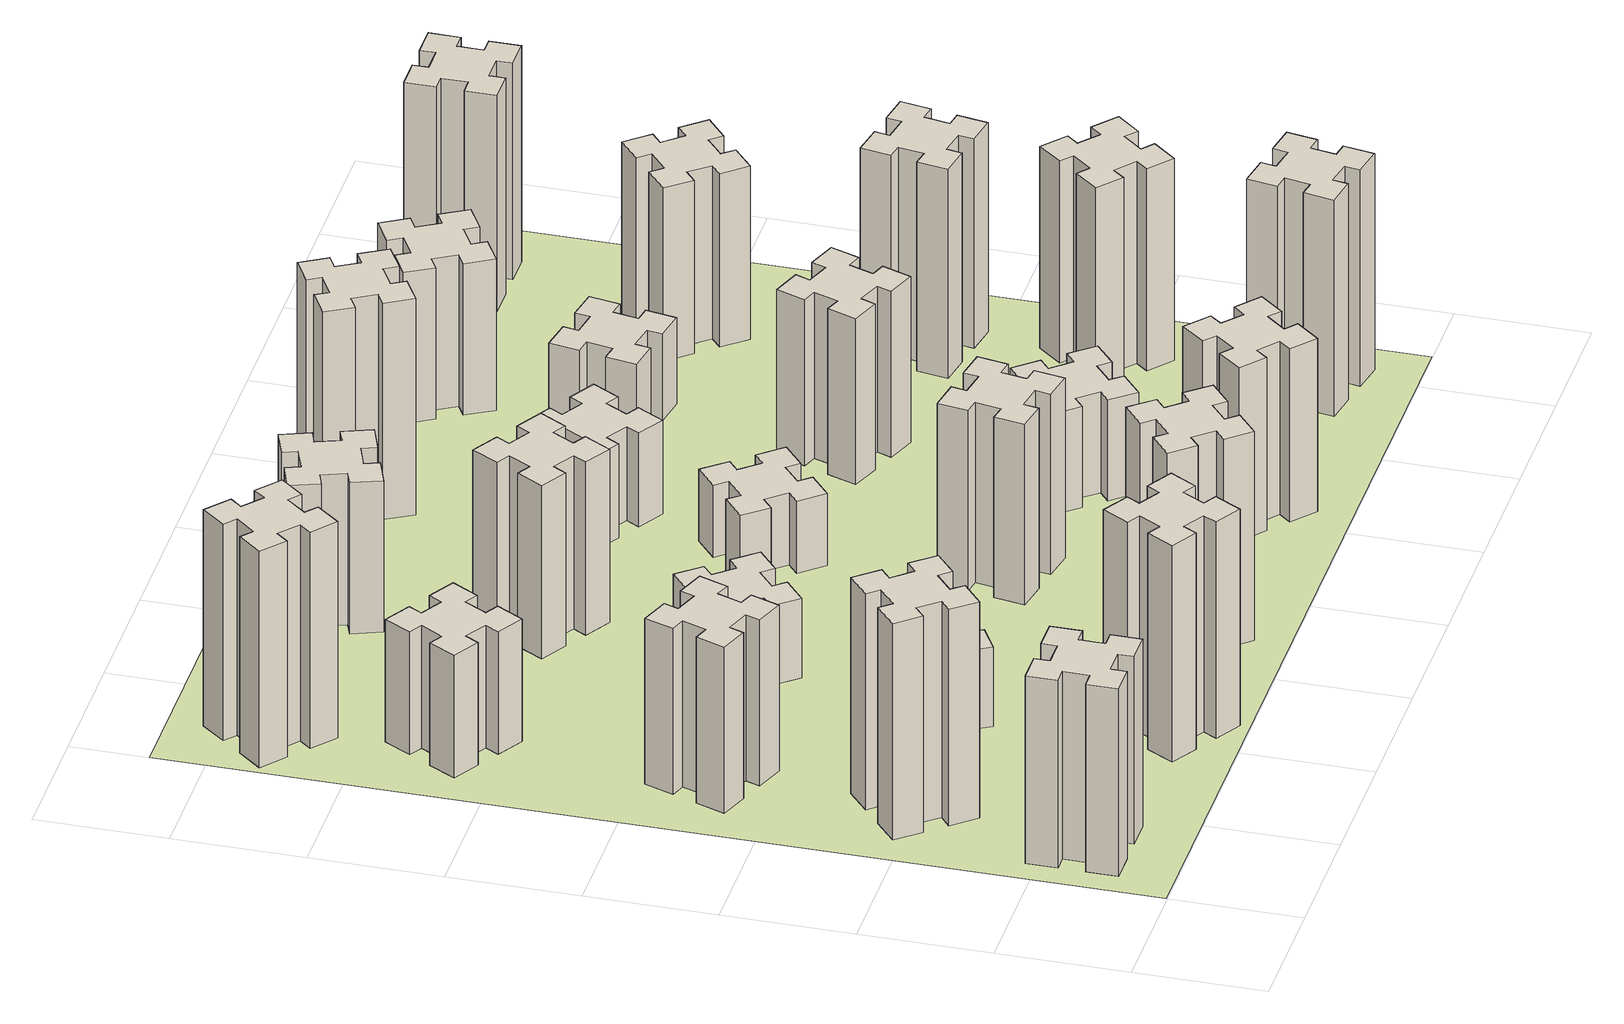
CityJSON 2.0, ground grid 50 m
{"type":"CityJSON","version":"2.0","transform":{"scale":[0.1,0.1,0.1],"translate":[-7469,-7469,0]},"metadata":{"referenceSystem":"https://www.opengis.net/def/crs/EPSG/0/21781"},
"CityObjects":{
"building1":{"type":"Building","attributes":{"class":"1000","function":"1000","usage":"1000","yearOfConstruction":2016,"roofType":"1000","measuredHeight":78,"storeysAboveGround":30,"storeysBelowGround":0},"geometry":[{"type":"Solid","lod":"1","boundaries":[[[[0,1,2,3,4,5,6,7,8,9,10,11,12,13,14,15,16,17,18,19]],[[17,16,20,21]],[[16,15,22,20]],[[15,14,23,22]],[[14,13,24,23]],[[13,12,25,24]],[[12,11,26,25]],[[11,10,27,26]],[[10,9,28,27]],[[9,8,29,28]],[[8,7,30,29]],[[7,6,31,30]],[[6,5,32,31]],[[5,4,33,32]],[[4,3,34,33]],[[3,2,35,34]],[[2,1,36,35]],[[1,0,37,36]],[[0,19,38,37]],[[19,18,39,38]],[[18,17,21,39]],[[24,25,26,27,28,29,30,31,32,33,34,35,36,37,38,39,21,20,22,23]]]]}]},
"building2":{"type":"Building","attributes":{"class":"1000","function":"1000","usage":"1000","yearOfConstruction":2016,"roofType":"1000","measuredHeight":90,"storeysAboveGround":30,"storeysBelowGround":0},"geometry":[{"type":"Solid","lod":"1","boundaries":[[[[40,41,42,43,44,45,46,47,48,49,50,51,52,53,54,55,56,57,58,59]],[[57,56,60,61]],[[56,55,62,60]],[[55,54,63,62]],[[54,53,64,63]],[[53,52,65,64]],[[52,51,66,65]],[[51,50,67,66]],[[50,49,68,67]],[[49,48,69,68]],[[48,47,70,69]],[[47,46,71,70]],[[46,45,72,71]],[[45,44,73,72]],[[44,43,74,73]],[[43,42,75,74]],[[42,41,76,75]],[[41,40,77,76]],[[40,59,78,77]],[[59,58,79,78]],[[58,57,61,79]],[[64,65,66,67,68,69,70,71,72,73,74,75,76,77,78,79,61,60,62,63]]]]}]},
"building3":{"type":"Building","attributes":{"class":"1000","function":"1000","usage":"1000","yearOfConstruction":2016,"roofType":"1000","measuredHeight":69,"storeysAboveGround":30,"storeysBelowGround":0},"geometry":[{"type":"Solid","lod":"1","boundaries":[[[[80,81,82,83,84,85,86,87,88,89,90,91,92,93,94,95,96,97,98,99]],[[97,96,100,101]],[[96,95,102,100]],[[95,94,103,102]],[[94,93,104,103]],[[93,92,105,104]],[[92,91,106,105]],[[91,90,107,106]],[[90,89,108,107]],[[89,88,109,108]],[[88,87,110,109]],[[87,86,111,110]],[[86,85,112,111]],[[85,84,113,112]],[[84,83,114,113]],[[83,82,115,114]],[[82,81,116,115]],[[81,80,117,116]],[[80,99,118,117]],[[99,98,119,118]],[[98,97,101,119]],[[104,105,106,107,108,109,110,111,112,113,114,115,116,117,118,119,101,100,102,103]]]]}]},
"building4":{"type":"Building","attributes":{"class":"1000","function":"1000","usage":"1000","yearOfConstruction":2016,"roofType":"1000","measuredHeight":51,"storeysAboveGround":30,"storeysBelowGround":0},"geometry":[{"type":"Solid","lod":"1","boundaries":[[[[120,121,122,123,124,125,126,127,128,129,130,131,132,133,134,135,136,137,138,139]],[[137,136,140,141]],[[136,135,142,140]],[[135,134,143,142]],[[134,133,144,143]],[[133,132,145,144]],[[132,131,146,145]],[[131,130,147,146]],[[130,129,148,147]],[[129,128,149,148]],[[128,127,150,149]],[[127,126,151,150]],[[126,125,152,151]],[[125,124,153,152]],[[124,123,154,153]],[[123,122,155,154]],[[122,121,156,155]],[[121,120,157,156]],[[120,139,158,157]],[[139,138,159,158]],[[138,137,141,159]],[[144,145,146,147,148,149,150,151,152,153,154,155,156,157,158,159,141,140,142,143]]]]}]},
"building5":{"type":"Building","attributes":{"class":"1000","function":"1000","usage":"1000","yearOfConstruction":2016,"roofType":"1000","measuredHeight":90,"storeysAboveGround":30,"storeysBelowGround":0},"geometry":[{"type":"Solid","lod":"1","boundaries":[[[[160,161,162,163,164,165,166,167,168,169,170,171,172,173,174,175,176,177,178,179]],[[177,176,180,181]],[[176,175,182,180]],[[175,174,183,182]],[[174,173,184,183]],[[173,172,185,184]],[[172,171,186,185]],[[171,170,187,186]],[[170,169,188,187]],[[169,168,189,188]],[[168,167,190,189]],[[167,166,191,190]],[[166,165,192,191]],[[165,164,193,192]],[[164,163,194,193]],[[163,162,195,194]],[[162,161,196,195]],[[161,160,197,196]],[[160,179,198,197]],[[179,178,199,198]],[[178,177,181,199]],[[184,185,186,187,188,189,190,191,192,193,194,195,196,197,198,199,181,180,182,183]]]]}]},
"building6":{"type":"Building","attributes":{"class":"1000","function":"1000","usage":"1000","yearOfConstruction":2016,"roofType":"1000","measuredHeight":90,"storeysAboveGround":30,"storeysBelowGround":0},"geometry":[{"type":"Solid","lod":"1","boundaries":[[[[200,201,202,203,204,205,206,207,208,209,210,211,212,213,214,215,216,217,218,219]],[[217,216,220,221]],[[216,215,222,220]],[[215,214,223,222]],[[214,213,224,223]],[[213,212,225,224]],[[212,211,226,225]],[[211,210,227,226]],[[210,209,228,227]],[[209,208,229,228]],[[208,207,230,229]],[[207,206,231,230]],[[206,205,232,231]],[[205,204,233,232]],[[204,203,234,233]],[[203,202,235,234]],[[202,201,236,235]],[[201,200,237,236]],[[200,219,238,237]],[[219,218,239,238]],[[218,217,221,239]],[[224,225,226,227,228,229,230,231,232,233,234,235,236,237,238,239,221,220,222,223]]]]}]},
"building7":{"type":"Building","attributes":{"class":"1000","function":"1000","usage":"1000","yearOfConstruction":2016,"roofType":"1000","measuredHeight":33,"storeysAboveGround":30,"storeysBelowGround":0},"geometry":[{"type":"Solid","lod":"1","boundaries":[[[[240,241,242,243,244,245,246,247,248,249,250,251,252,253,254,255,256,257,258,259]],[[257,256,260,261]],[[256,255,262,260]],[[255,254,263,262]],[[254,253,264,263]],[[253,252,265,264]],[[252,251,266,265]],[[251,250,267,266]],[[250,249,268,267]],[[249,248,269,268]],[[248,247,270,269]],[[247,246,271,270]],[[246,245,272,271]],[[245,244,273,272]],[[244,243,274,273]],[[243,242,275,274]],[[242,241,276,275]],[[241,240,277,276]],[[240,259,278,277]],[[259,258,279,278]],[[258,257,261,279]],[[264,265,266,267,268,269,270,271,272,273,274,275,276,277,278,279,261,260,262,263]]]]}]},
"building8":{"type":"Building","attributes":{"class":"1000","function":"1000","usage":"1000","yearOfConstruction":2016,"roofType":"1000","measuredHeight":33,"storeysAboveGround":30,"storeysBelowGround":0},"geometry":[{"type":"Solid","lod":"1","boundaries":[[[[280,281,282,283,284,285,286,287,288,289,290,291,292,293,294,295,296,297,298,299]],[[297,296,300,301]],[[296,295,302,300]],[[295,294,303,302]],[[294,293,304,303]],[[293,292,305,304]],[[292,291,306,305]],[[291,290,307,306]],[[290,289,308,307]],[[289,288,309,308]],[[288,287,310,309]],[[287,286,311,310]],[[286,285,312,311]],[[285,284,313,312]],[[284,283,314,313]],[[283,282,315,314]],[[282,281,316,315]],[[281,280,317,316]],[[280,299,318,317]],[[299,298,319,318]],[[298,297,301,319]],[[304,305,306,307,308,309,310,311,312,313,314,315,316,317,318,319,301,300,302,303]]]]}]},
"building9":{"type":"Building","attributes":{"class":"1000","function":"1000","usage":"1000","yearOfConstruction":2016,"roofType":"1000","measuredHeight":87,"storeysAboveGround":30,"storeysBelowGround":0},"geometry":[{"type":"Solid","lod":"1","boundaries":[[[[320,321,322,323,324,325,326,327,328,329,330,331,332,333,334,335,336,337,338,339]],[[337,336,340,341]],[[336,335,342,340]],[[335,334,343,342]],[[334,333,344,343]],[[333,332,345,344]],[[332,331,346,345]],[[331,330,347,346]],[[330,329,348,347]],[[329,328,349,348]],[[328,327,350,349]],[[327,326,351,350]],[[326,325,352,351]],[[325,324,353,352]],[[324,323,354,353]],[[323,322,355,354]],[[322,321,356,355]],[[321,320,357,356]],[[320,339,358,357]],[[339,338,359,358]],[[338,337,341,359]],[[344,345,346,347,348,349,350,351,352,353,354,355,356,357,358,359,341,340,342,343]]]]}]},
"building10":{"type":"Building","attributes":{"class":"1000","function":"1000","usage":"1000","yearOfConstruction":2016,"roofType":"1000","measuredHeight":72,"storeysAboveGround":30,"storeysBelowGround":0},"geometry":[{"type":"Solid","lod":"1","boundaries":[[[[360,361,362,363,364,365,366,367,368,369,370,371,372,373,374,375,376,377,378,379]],[[377,376,380,381]],[[376,375,382,380]],[[375,374,383,382]],[[374,373,384,383]],[[373,372,385,384]],[[372,371,386,385]],[[371,370,387,386]],[[370,369,388,387]],[[369,368,389,388]],[[368,367,390,389]],[[367,366,391,390]],[[366,365,392,391]],[[365,364,393,392]],[[364,363,394,393]],[[363,362,395,394]],[[362,361,396,395]],[[361,360,397,396]],[[360,379,398,397]],[[379,378,399,398]],[[378,377,381,399]],[[384,385,386,387,388,389,390,391,392,393,394,395,396,397,398,399,381,380,382,383]]]]}]},
"building11":{"type":"Building","attributes":{"class":"1000","function":"1000","usage":"1000","yearOfConstruction":2016,"roofType":"1000","measuredHeight":63,"storeysAboveGround":30,"storeysBelowGround":0},"geometry":[{"type":"Solid","lod":"1","boundaries":[[[[400,401,402,403,404,405,406,407,408,409,410,411,412,413,414,415,416,417,418,419]],[[417,416,420,421]],[[416,415,422,420]],[[415,414,423,422]],[[414,413,424,423]],[[413,412,425,424]],[[412,411,426,425]],[[411,410,427,426]],[[410,409,428,427]],[[409,408,429,428]],[[408,407,430,429]],[[407,406,431,430]],[[406,405,432,431]],[[405,404,433,432]],[[404,403,434,433]],[[403,402,435,434]],[[402,401,436,435]],[[401,400,437,436]],[[400,419,438,437]],[[419,418,439,438]],[[418,417,421,439]],[[424,425,426,427,428,429,430,431,432,433,434,435,436,437,438,439,421,420,422,423]]]]}]},
"building12":{"type":"Building","attributes":{"class":"1000","function":"1000","usage":"1000","yearOfConstruction":2016,"roofType":"1000","measuredHeight":75,"storeysAboveGround":30,"storeysBelowGround":0},"geometry":[{"type":"Solid","lod":"1","boundaries":[[[[440,441,442,443,444,445,446,447,448,449,450,451,452,453,454,455,456,457,458,459]],[[457,456,460,461]],[[456,455,462,460]],[[455,454,463,462]],[[454,453,464,463]],[[453,452,465,464]],[[452,451,466,465]],[[451,450,467,466]],[[450,449,468,467]],[[449,448,469,468]],[[448,447,470,469]],[[447,446,471,470]],[[446,445,472,471]],[[445,444,473,472]],[[444,443,474,473]],[[443,442,475,474]],[[442,441,476,475]],[[441,440,477,476]],[[440,459,478,477]],[[459,458,479,478]],[[458,457,461,479]],[[464,465,466,467,468,469,470,471,472,473,474,475,476,477,478,479,461,460,462,463]]]]}]},
"building13":{"type":"Building","attributes":{"class":"1000","function":"1000","usage":"1000","yearOfConstruction":2016,"roofType":"1000","measuredHeight":30,"storeysAboveGround":30,"storeysBelowGround":0},"geometry":[{"type":"Solid","lod":"1","boundaries":[[[[480,481,482,483,484,485,486,487,488,489,490,491,492,493,494,495,496,497,498,499]],[[497,496,500,501]],[[496,495,502,500]],[[495,494,503,502]],[[494,493,504,503]],[[493,492,505,504]],[[492,491,506,505]],[[491,490,507,506]],[[490,489,508,507]],[[489,488,509,508]],[[488,487,510,509]],[[487,486,511,510]],[[486,485,512,511]],[[485,484,513,512]],[[484,483,514,513]],[[483,482,515,514]],[[482,481,516,515]],[[481,480,517,516]],[[480,499,518,517]],[[499,498,519,518]],[[498,497,501,519]],[[504,505,506,507,508,509,510,511,512,513,514,515,516,517,518,519,501,500,502,503]]]]}]},
"building14":{"type":"Building","attributes":{"class":"1000","function":"1000","usage":"1000","yearOfConstruction":2016,"roofType":"1000","measuredHeight":72,"storeysAboveGround":30,"storeysBelowGround":0},"geometry":[{"type":"Solid","lod":"1","boundaries":[[[[520,521,522,523,524,525,526,527,528,529,530,531,532,533,534,535,536,537,538,539]],[[537,536,540,541]],[[536,535,542,540]],[[535,534,543,542]],[[534,533,544,543]],[[533,532,545,544]],[[532,531,546,545]],[[531,530,547,546]],[[530,529,548,547]],[[529,528,549,548]],[[528,527,550,549]],[[527,526,551,550]],[[526,525,552,551]],[[525,524,553,552]],[[524,523,554,553]],[[523,522,555,554]],[[522,521,556,555]],[[521,520,557,556]],[[520,539,558,557]],[[539,538,559,558]],[[538,537,541,559]],[[544,545,546,547,548,549,550,551,552,553,554,555,556,557,558,559,541,540,542,543]]]]}]},
"building15":{"type":"Building","attributes":{"class":"1000","function":"1000","usage":"1000","yearOfConstruction":2016,"roofType":"1000","measuredHeight":39,"storeysAboveGround":30,"storeysBelowGround":0},"geometry":[{"type":"Solid","lod":"1","boundaries":[[[[560,561,562,563,564,565,566,567,568,569,570,571,572,573,574,575,576,577,578,579]],[[577,576,580,581]],[[576,575,582,580]],[[575,574,583,582]],[[574,573,584,583]],[[573,572,585,584]],[[572,571,586,585]],[[571,570,587,586]],[[570,569,588,587]],[[569,568,589,588]],[[568,567,590,589]],[[567,566,591,590]],[[566,565,592,591]],[[565,564,593,592]],[[564,563,594,593]],[[563,562,595,594]],[[562,561,596,595]],[[561,560,597,596]],[[560,579,598,597]],[[579,578,599,598]],[[578,577,581,599]],[[584,585,586,587,588,589,590,591,592,593,594,595,596,597,598,599,581,580,582,583]]]]}]},
"building16":{"type":"Building","attributes":{"class":"1000","function":"1000","usage":"1000","yearOfConstruction":2016,"roofType":"1000","measuredHeight":90,"storeysAboveGround":30,"storeysBelowGround":0},"geometry":[{"type":"Solid","lod":"1","boundaries":[[[[600,601,602,603,604,605,606,607,608,609,610,611,612,613,614,615,616,617,618,619]],[[617,616,620,621]],[[616,615,622,620]],[[615,614,623,622]],[[614,613,624,623]],[[613,612,625,624]],[[612,611,626,625]],[[611,610,627,626]],[[610,609,628,627]],[[609,608,629,628]],[[608,607,630,629]],[[607,606,631,630]],[[606,605,632,631]],[[605,604,633,632]],[[604,603,634,633]],[[603,602,635,634]],[[602,601,636,635]],[[601,600,637,636]],[[600,619,638,637]],[[619,618,639,638]],[[618,617,621,639]],[[624,625,626,627,628,629,630,631,632,633,634,635,636,637,638,639,621,620,622,623]]]]}]},
"building17":{"type":"Building","attributes":{"class":"1000","function":"1000","usage":"1000","yearOfConstruction":2016,"roofType":"1000","measuredHeight":42,"storeysAboveGround":30,"storeysBelowGround":0},"geometry":[{"type":"Solid","lod":"1","boundaries":[[[[640,641,642,643,644,645,646,647,648,649,650,651,652,653,654,655,656,657,658,659]],[[657,656,660,661]],[[656,655,662,660]],[[655,654,663,662]],[[654,653,664,663]],[[653,652,665,664]],[[652,651,666,665]],[[651,650,667,666]],[[650,649,668,667]],[[649,648,669,668]],[[648,647,670,669]],[[647,646,671,670]],[[646,645,672,671]],[[645,644,673,672]],[[644,643,674,673]],[[643,642,675,674]],[[642,641,676,675]],[[641,640,677,676]],[[640,659,678,677]],[[659,658,679,678]],[[658,657,661,679]],[[664,665,666,667,668,669,670,671,672,673,674,675,676,677,678,679,661,660,662,663]]]]}]},
"building18":{"type":"Building","attributes":{"class":"1000","function":"1000","usage":"1000","yearOfConstruction":2016,"roofType":"1000","measuredHeight":69,"storeysAboveGround":30,"storeysBelowGround":0},"geometry":[{"type":"Solid","lod":"1","boundaries":[[[[680,681,682,683,684,685,686,687,688,689,690,691,692,693,694,695,696,697,698,699]],[[697,696,700,701]],[[696,695,702,700]],[[695,694,703,702]],[[694,693,704,703]],[[693,692,705,704]],[[692,691,706,705]],[[691,690,707,706]],[[690,689,708,707]],[[689,688,709,708]],[[688,687,710,709]],[[687,686,711,710]],[[686,685,712,711]],[[685,684,713,712]],[[684,683,714,713]],[[683,682,715,714]],[[682,681,716,715]],[[681,680,717,716]],[[680,699,718,717]],[[699,698,719,718]],[[698,697,701,719]],[[704,705,706,707,708,709,710,711,712,713,714,715,716,717,718,719,701,700,702,703]]]]}]},
"building19":{"type":"Building","attributes":{"class":"1000","function":"1000","usage":"1000","yearOfConstruction":2016,"roofType":"1000","measuredHeight":36,"storeysAboveGround":30,"storeysBelowGround":0},"geometry":[{"type":"Solid","lod":"1","boundaries":[[[[720,721,722,723,724,725,726,727,728,729,730,731,732,733,734,735,736,737,738,739]],[[737,736,740,741]],[[736,735,742,740]],[[735,734,743,742]],[[734,733,744,743]],[[733,732,745,744]],[[732,731,746,745]],[[731,730,747,746]],[[730,729,748,747]],[[729,728,749,748]],[[728,727,750,749]],[[727,726,751,750]],[[726,725,752,751]],[[725,724,753,752]],[[724,723,754,753]],[[723,722,755,754]],[[722,721,756,755]],[[721,720,757,756]],[[720,739,758,757]],[[739,738,759,758]],[[738,737,741,759]],[[744,745,746,747,748,749,750,751,752,753,754,755,756,757,758,759,741,740,742,743]]]]}]},
"building20":{"type":"Building","attributes":{"class":"1000","function":"1000","usage":"1000","yearOfConstruction":2016,"roofType":"1000","measuredHeight":90,"storeysAboveGround":30,"storeysBelowGround":0},"geometry":[{"type":"Solid","lod":"1","boundaries":[[[[760,761,762,763,764,765,766,767,768,769,770,771,772,773,774,775,776,777,778,779]],[[777,776,780,781]],[[776,775,782,780]],[[775,774,783,782]],[[774,773,784,783]],[[773,772,785,784]],[[772,771,786,785]],[[771,770,787,786]],[[770,769,788,787]],[[769,768,789,788]],[[768,767,790,789]],[[767,766,791,790]],[[766,765,792,791]],[[765,764,793,792]],[[764,763,794,793]],[[763,762,795,794]],[[762,761,796,795]],[[761,760,797,796]],[[760,779,798,797]],[[779,778,799,798]],[[778,777,781,799]],[[784,785,786,787,788,789,790,791,792,793,794,795,796,797,798,799,781,780,782,783]]]]}]},
"building21":{"type":"Building","attributes":{"class":"1000","function":"1000","usage":"1000","yearOfConstruction":2016,"roofType":"1000","measuredHeight":63,"storeysAboveGround":30,"storeysBelowGround":0},"geometry":[{"type":"Solid","lod":"1","boundaries":[[[[800,801,802,803,804,805,806,807,808,809,810,811,812,813,814,815,816,817,818,819]],[[817,816,820,821]],[[816,815,822,820]],[[815,814,823,822]],[[814,813,824,823]],[[813,812,825,824]],[[812,811,826,825]],[[811,810,827,826]],[[810,809,828,827]],[[809,808,829,828]],[[808,807,830,829]],[[807,806,831,830]],[[806,805,832,831]],[[805,804,833,832]],[[804,803,834,833]],[[803,802,835,834]],[[802,801,836,835]],[[801,800,837,836]],[[800,819,838,837]],[[819,818,839,838]],[[818,817,821,839]],[[824,825,826,827,828,829,830,831,832,833,834,835,836,837,838,839,821,820,822,823]]]]}]},
"building22":{"type":"Building","attributes":{"class":"1000","function":"1000","usage":"1000","yearOfConstruction":2016,"roofType":"1000","measuredHeight":84,"storeysAboveGround":30,"storeysBelowGround":0},"geometry":[{"type":"Solid","lod":"1","boundaries":[[[[840,841,842,843,844,845,846,847,848,849,850,851,852,853,854,855,856,857,858,859]],[[857,856,860,861]],[[856,855,862,860]],[[855,854,863,862]],[[854,853,864,863]],[[853,852,865,864]],[[852,851,866,865]],[[851,850,867,866]],[[850,849,868,867]],[[849,848,869,868]],[[848,847,870,869]],[[847,846,871,870]],[[846,845,872,871]],[[845,844,873,872]],[[844,843,874,873]],[[843,842,875,874]],[[842,841,876,875]],[[841,840,877,876]],[[840,859,878,877]],[[859,858,879,878]],[[858,857,861,879]],[[864,865,866,867,868,869,870,871,872,873,874,875,876,877,878,879,861,860,862,863]]]]}]},
"building23":{"type":"Building","attributes":{"class":"1000","function":"1000","usage":"1000","yearOfConstruction":2016,"roofType":"1000","measuredHeight":87,"storeysAboveGround":30,"storeysBelowGround":0},"geometry":[{"type":"Solid","lod":"1","boundaries":[[[[880,881,882,883,884,885,886,887,888,889,890,891,892,893,894,895,896,897,898,899]],[[897,896,900,901]],[[896,895,902,900]],[[895,894,903,902]],[[894,893,904,903]],[[893,892,905,904]],[[892,891,906,905]],[[891,890,907,906]],[[890,889,908,907]],[[889,888,909,908]],[[888,887,910,909]],[[887,886,911,910]],[[886,885,912,911]],[[885,884,913,912]],[[884,883,914,913]],[[883,882,915,914]],[[882,881,916,915]],[[881,880,917,916]],[[880,899,918,917]],[[899,898,919,918]],[[898,897,901,919]],[[904,905,906,907,908,909,910,911,912,913,914,915,916,917,918,919,901,900,902,903]]]]}]},
"building24":{"type":"Building","attributes":{"class":"1000","function":"1000","usage":"1000","yearOfConstruction":2016,"roofType":"1000","measuredHeight":72,"storeysAboveGround":30,"storeysBelowGround":0},"geometry":[{"type":"Solid","lod":"1","boundaries":[[[[920,921,922,923,924,925,926,927,928,929,930,931,932,933,934,935,936,937,938,939]],[[937,936,940,941]],[[936,935,942,940]],[[935,934,943,942]],[[934,933,944,943]],[[933,932,945,944]],[[932,931,946,945]],[[931,930,947,946]],[[930,929,948,947]],[[929,928,949,948]],[[928,927,950,949]],[[927,926,951,950]],[[926,925,952,951]],[[925,924,953,952]],[[924,923,954,953]],[[923,922,955,954]],[[922,921,956,955]],[[921,920,957,956]],[[920,939,958,957]],[[939,938,959,958]],[[938,937,941,959]],[[944,945,946,947,948,949,950,951,952,953,954,955,956,957,958,959,941,940,942,943]]]]}]},
"building25":{"type":"Building","attributes":{"class":"1000","function":"1000","usage":"1000","yearOfConstruction":2016,"roofType":"1000","measuredHeight":90,"storeysAboveGround":30,"storeysBelowGround":0},"geometry":[{"type":"Solid","lod":"1","boundaries":[[[[960,961,962,963,964,965,966,967,968,969,970,971,972,973,974,975,976,977,978,979]],[[977,976,980,981]],[[976,975,982,980]],[[975,974,983,982]],[[974,973,984,983]],[[973,972,985,984]],[[972,971,986,985]],[[971,970,987,986]],[[970,969,988,987]],[[969,968,989,988]],[[968,967,990,989]],[[967,966,991,990]],[[966,965,992,991]],[[965,964,993,992]],[[964,963,994,993]],[[963,962,995,994]],[[962,961,996,995]],[[961,960,997,996]],[[960,979,998,997]],[[979,978,999,998]],[[978,977,981,999]],[[984,985,986,987,988,989,990,991,992,993,994,995,996,997,998,999,981,980,982,983]]]]}]},
"landuse1":{"type":"LandUse","attributes":{"name":"plot1","function":"1010"},"geometry":[{"type":"MultiSurface","lod":"1","boundaries":[[[1000,1001,1002,1003]]]}]}
},
"vertices":[
[165,425,0],[165,325,0],[105,325,0],[105,205,0],[225,205,0],[225,265,0],[325,265,0],[325,205,0],[445,205,0],[445,325,0],[385,325,0],[385,425,0],[445,425,0],[445,545,0],[325,545,0],[325,485,0],[225,485,0],[225,545,0],[105,545,0],[105,425,0],[225,485,780],[225,545,780],[325,485,780],[325,545,780],[445,545,780],[445,425,780],[385,425,780],[385,325,780],[445,325,780],[445,205,780],[325,205,780],[325,265,780],[225,265,780],[225,205,780],[105,205,780],[105,325,780],[165,325,780],[165,425,780],[105,425,780],[105,545,780],
[492,1048,0],[427,1124,0],[473,1163,0],[396,1255,0],[304,1178,0],[343,1132,0],[266,1067,0],[228,1113,0],[136,1036,0],[213,944,0],[259,983,0],[323,906,0],[277,868,0],[354,776,0],[446,853,0],[408,899,0],[484,963,0],[523,917,0],[615,994,0],[538,1086,0],[484,963,900],[523,917,900],[408,899,900],[446,853,900],[354,776,900],[277,868,900],[323,906,900],[259,983,900],[213,944,900],[136,1036,900],[228,1113,900],[266,1067,900],[343,1132,900],[304,1178,900],[396,1255,900],[473,1163,900],[427,1124,900],[492,1048,900],[538,1086,900],[615,994,900],
[291,1669,0],[385,1635,0],[364,1579,0],[477,1537,0],[518,1650,0],[462,1671,0],[496,1765,0],[552,1744,0],[593,1857,0],[480,1898,0],[460,1842,0],[366,1876,0],[387,1932,0],[274,1973,0],[233,1860,0],[289,1840,0],[255,1746,0],[199,1767,0],[157,1654,0],[270,1613,0],[255,1746,690],[199,1767,690],[289,1840,690],[233,1860,690],[274,1973,690],[387,1932,690],[366,1876,690],[460,1842,690],[480,1898,690],[593,1857,690],[552,1744,690],[496,1765,690],[462,1671,690],[518,1650,690],[477,1537,690],[364,1579,690],[385,1635,690],[291,1669,690],[270,1613,690],[157,1654,690],
[446,2597,0],[496,2684,0],[548,2654,0],[608,2758,0],[504,2818,0],[474,2766,0],[387,2816,0],[417,2868,0],[313,2928,0],[253,2824,0],[305,2794,0],[255,2707,0],[203,2737,0],[143,2633,0],[247,2573,0],[277,2625,0],[364,2575,0],[334,2523,0],[438,2463,0],[498,2567,0],[364,2575,510],[334,2523,510],[277,2625,510],[247,2573,510],[143,2633,510],[203,2737,510],[255,2707,510],[305,2794,510],[253,2824,510],[313,2928,510],[417,2868,510],[387,2816,510],[474,2766,510],[504,2818,510],[608,2758,510],[548,2654,510],[496,2684,510],[446,2597,510],[498,2567,510],[438,2463,510],
[1214,346,0],[1127,396,0],[1157,448,0],[1053,508,0],[993,404,0],[1045,374,0],[995,287,0],[943,317,0],[883,213,0],[987,153,0],[1017,205,0],[1104,155,0],[1074,103,0],[1178,43,0],[1238,147,0],[1186,177,0],[1236,264,0],[1288,234,0],[1348,338,0],[1244,398,0],[1236,264,900],[1288,234,900],[1186,177,900],[1238,147,900],[1178,43,900],[1074,103,900],[1104,155,900],[1017,205,900],[987,153,900],[883,213,900],[943,317,900],[995,287,900],[1045,374,900],[993,404,900],[1053,508,900],[1157,448,900],[1127,396,900],[1214,346,900],[1244,398,900],[1348,338,900],
[384,3387,0],[308,3452,0],[346,3498,0],[254,3575,0],[177,3483,0],[223,3444,0],[159,3368,0],[113,3406,0],[36,3314,0],[128,3237,0],[166,3283,0],[243,3219,0],[204,3173,0],[296,3096,0],[373,3188,0],[327,3226,0],[392,3303,0],[438,3264,0],[515,3356,0],[423,3433,0],[392,3303,900],[438,3264,900],[327,3226,900],[373,3188,900],[296,3096,900],[204,3173,900],[243,3219,900],[166,3283,900],[128,3237,900],[36,3314,900],[113,3406,900],[159,3368,900],[223,3444,900],[177,3483,900],[254,3575,900],[346,3498,900],[308,3452,900],[384,3387,900],[423,3433,900],[515,3356,900],
[895,1104,0],[945,1017,0],[893,987,0],[953,883,0],[1057,943,0],[1027,995,0],[1114,1045,0],[1144,993,0],[1248,1053,0],[1188,1157,0],[1136,1127,0],[1086,1214,0],[1138,1244,0],[1078,1348,0],[974,1288,0],[1004,1236,0],[917,1186,0],[887,1238,0],[783,1178,0],[843,1074,0],[917,1186,330],[887,1238,330],[1004,1236,330],[974,1288,330],[1078,1348,330],[1138,1244,330],[1086,1214,330],[1136,1127,330],[1188,1157,330],[1248,1053,330],[1144,993,330],[1114,1045,330],[1027,995,330],[1057,943,330],[953,883,330],[893,987,330],[945,1017,330],[895,1104,330],[843,1074,330],[783,1178,330],
[1083,1972,0],[1006,1907,0],[968,1953,0],[876,1876,0],[953,1784,0],[999,1823,0],[1063,1746,0],[1017,1708,0],[1094,1616,0],[1186,1693,0],[1148,1739,0],[1224,1803,0],[1263,1757,0],[1355,1834,0],[1278,1926,0],[1232,1888,0],[1167,1964,0],[1213,2003,0],[1136,2095,0],[1044,2018,0],[1167,1964,330],[1213,2003,330],[1232,1888,330],[1278,1926,330],[1355,1834,330],[1263,1757,330],[1224,1803,330],[1148,1739,330],[1186,1693,330],[1094,1616,330],[1017,1708,330],[1063,1746,330],[999,1823,330],[953,1784,330],[876,1876,330],[968,1953,330],[1006,1907,330],[1083,1972,330],[1044,2018,330],[1136,2095,330],
[1639,343,0],[1703,266,0],[1657,228,0],[1734,136,0],[1826,213,0],[1788,259,0],[1864,323,0],[1903,277,0],[1995,354,0],[1918,446,0],[1872,408,0],[1807,484,0],[1853,523,0],[1776,615,0],[1684,538,0],[1723,492,0],[1646,427,0],[1608,473,0],[1516,396,0],[1593,304,0],[1646,427,870],[1608,473,870],[1723,492,870],[1684,538,870],[1776,615,870],[1853,523,870],[1807,484,870],[1872,408,870],[1918,446,870],[1995,354,870],[1903,277,870],[1864,323,870],[1788,259,870],[1826,213,870],[1734,136,870],[1657,228,870],[1703,266,870],[1639,343,870],[1593,304,870],[1516,396,870],
[1314,2666,0],[1227,2716,0],[1257,2768,0],[1153,2828,0],[1093,2724,0],[1145,2694,0],[1095,2607,0],[1043,2637,0],[983,2533,0],[1087,2473,0],[1117,2525,0],[1204,2475,0],[1174,2423,0],[1278,2363,0],[1338,2467,0],[1286,2497,0],[1336,2584,0],[1388,2554,0],[1448,2658,0],[1344,2718,0],[1336,2584,720],[1388,2554,720],[1286,2497,720],[1338,2467,720],[1278,2363,720],[1174,2423,720],[1204,2475,720],[1117,2525,720],[1087,2473,720],[983,2533,720],[1043,2637,720],[1095,2607,720],[1145,2694,720],[1093,2724,720],[1153,2828,720],[1257,2768,720],[1227,2716,720],[1314,2666,720],[1344,2718,720],[1448,2658,720],
[1125,3456,0],[1031,3422,0],[1010,3478,0],[897,3437,0],[939,3324,0],[995,3345,0],[1029,3251,0],[973,3230,0],[1014,3117,0],[1127,3159,0],[1106,3215,0],[1200,3249,0],[1220,3193,0],[1333,3234,0],[1292,3347,0],[1236,3326,0],[1202,3420,0],[1258,3440,0],[1217,3553,0],[1104,3512,0],[1202,3420,630],[1258,3440,630],[1236,3326,630],[1292,3347,630],[1333,3234,630],[1220,3193,630],[1200,3249,630],[1106,3215,630],[1127,3159,630],[1014,3117,630],[973,3230,630],[1029,3251,630],[995,3345,630],[939,3324,630],[897,3437,630],[1010,3478,630],[1031,3422,630],[1125,3456,630],[1104,3512,630],[1217,3553,630],
[2055,1047,0],[2072,1145,0],[2131,1135,0],[2152,1253,0],[2034,1274,0],[2024,1215,0],[1925,1232,0],[1936,1291,0],[1817,1312,0],[1797,1194,0],[1856,1184,0],[1838,1085,0],[1779,1096,0],[1758,977,0],[1877,957,0],[1887,1016,0],[1985,998,0],[1975,939,0],[2093,918,0],[2114,1037,0],[1985,998,750],[1975,939,750],[1887,1016,750],[1877,957,750],[1758,977,750],[1779,1096,750],[1838,1085,750],[1856,1184,750],[1797,1194,750],[1817,1312,750],[1936,1291,750],[1925,1232,750],[2024,1215,750],[2034,1274,750],[2152,1253,750],[2131,1135,750],[2072,1145,750],[2055,1047,750],[2114,1037,750],[2093,918,750],
[1972,1988,0],[1907,2064,0],[1953,2103,0],[1876,2195,0],[1784,2118,0],[1823,2072,0],[1746,2007,0],[1708,2053,0],[1616,1976,0],[1693,1884,0],[1739,1923,0],[1803,1846,0],[1757,1808,0],[1834,1716,0],[1926,1793,0],[1888,1839,0],[1964,1903,0],[2003,1857,0],[2095,1934,0],[2018,2026,0],[1964,1903,300],[2003,1857,300],[1888,1839,300],[1926,1793,300],[1834,1716,300],[1757,1808,300],[1803,1846,300],[1739,1923,300],[1693,1884,300],[1616,1976,300],[1708,2053,300],[1746,2007,300],[1823,2072,300],[1784,2118,300],[1876,2195,300],[1953,2103,300],[1907,2064,300],[1972,1988,300],[2018,2026,300],[2095,1934,300],
[2486,323,0],[2563,259,0],[2524,213,0],[2616,136,0],[2693,228,0],[2647,266,0],[2712,343,0],[2758,304,0],[2835,396,0],[2743,473,0],[2704,427,0],[2628,492,0],[2666,538,0],[2574,615,0],[2497,523,0],[2543,484,0],[2479,408,0],[2433,446,0],[2356,354,0],[2448,277,0],[2479,408,720],[2433,446,720],[2543,484,720],[2497,523,720],[2574,615,720],[2666,538,720],[2628,492,720],[2704,427,720],[2743,473,720],[2835,396,720],[2758,304,720],[2712,343,720],[2647,266,720],[2693,228,720],[2616,136,720],[2524,213,720],[2563,259,720],[2486,323,720],[2448,277,720],[2356,354,720],
[2026,2497,0],[2076,2584,0],[2128,2554,0],[2188,2658,0],[2084,2718,0],[2054,2666,0],[1967,2716,0],[1997,2768,0],[1893,2828,0],[1833,2724,0],[1885,2694,0],[1835,2607,0],[1783,2637,0],[1723,2533,0],[1827,2473,0],[1857,2525,0],[1944,2475,0],[1914,2423,0],[2018,2363,0],[2078,2467,0],[1944,2475,390],[1914,2423,390],[1857,2525,390],[1827,2473,390],[1723,2533,390],[1783,2637,390],[1835,2607,390],[1885,2694,390],[1833,2724,390],[1893,2828,390],[1997,2768,390],[1967,2716,390],[2054,2666,390],[2084,2718,390],[2188,2658,390],[2128,2554,390],[2076,2584,390],[2026,2497,390],[2078,2467,390],[2018,2363,390],
[1844,3556,0],[1757,3506,0],[1727,3558,0],[1623,3498,0],[1683,3394,0],[1735,3424,0],[1785,3337,0],[1733,3307,0],[1793,3203,0],[1897,3263,0],[1867,3315,0],[1954,3365,0],[1984,3313,0],[2088,3373,0],[2028,3477,0],[1976,3447,0],[1926,3534,0],[1978,3564,0],[1918,3668,0],[1814,3608,0],[1926,3534,900],[1978,3564,900],[1976,3447,900],[2028,3477,900],[2088,3373,900],[1984,3313,900],[1954,3365,900],[1867,3315,900],[1897,3263,900],[1793,3203,900],[1733,3307,900],[1785,3337,900],[1735,3424,900],[1683,3394,900],[1623,3498,900],[1727,3558,900],[1757,3506,900],[1844,3556,900],[1814,3608,900],[1918,3668,900],
[2563,1132,0],[2486,1067,0],[2448,1113,0],[2356,1036,0],[2433,944,0],[2479,983,0],[2543,906,0],[2497,868,0],[2574,776,0],[2666,853,0],[2628,899,0],[2704,963,0],[2743,917,0],[2835,994,0],[2758,1086,0],[2712,1048,0],[2647,1124,0],[2693,1163,0],[2616,1255,0],[2524,1178,0],[2647,1124,420],[2693,1163,420],[2712,1048,420],[2758,1086,420],[2835,994,420],[2743,917,420],[2704,963,420],[2628,899,420],[2666,853,420],[2574,776,420],[2497,868,420],[2543,906,420],[2479,983,420],[2433,944,420],[2356,1036,420],[2448,1113,420],[2486,1067,420],[2563,1132,420],[2524,1178,420],[2616,1255,420],
[2682,1771,0],[2716,1865,0],[2772,1844,0],[2813,1957,0],[2700,1998,0],[2680,1942,0],[2586,1976,0],[2607,2032,0],[2494,2073,0],[2453,1960,0],[2509,1940,0],[2475,1846,0],[2419,1867,0],[2377,1754,0],[2490,1713,0],[2511,1769,0],[2605,1735,0],[2584,1679,0],[2697,1637,0],[2738,1750,0],[2605,1735,690],[2584,1679,690],[2511,1769,690],[2490,1713,690],[2377,1754,690],[2419,1867,690],[2475,1846,690],[2509,1940,690],[2453,1960,690],[2494,2073,690],[2607,2032,690],[2586,1976,690],[2680,1942,690],[2700,1998,690],[2813,1957,690],[2772,1844,690],[2716,1865,690],[2682,1771,690],[2738,1750,690],[2697,1637,690],
[2664,2795,0],[2565,2812,0],[2576,2871,0],[2457,2892,0],[2437,2774,0],[2496,2764,0],[2478,2665,0],[2419,2676,0],[2398,2557,0],[2517,2537,0],[2527,2596,0],[2625,2578,0],[2615,2519,0],[2733,2498,0],[2754,2617,0],[2695,2627,0],[2712,2725,0],[2771,2715,0],[2792,2833,0],[2674,2854,0],[2712,2725,360],[2771,2715,360],[2695,2627,360],[2754,2617,360],[2733,2498,360],[2615,2519,360],[2625,2578,360],[2527,2596,360],[2517,2537,360],[2398,2557,360],[2419,2676,360],[2478,2665,360],[2496,2764,360],[2437,2774,360],[2457,2892,360],[2576,2871,360],[2565,2812,360],[2664,2795,360],[2674,2854,360],[2792,2833,360],
[3504,475,0],[3405,492,0],[3416,551,0],[3297,572,0],[3277,454,0],[3336,444,0],[3318,345,0],[3259,356,0],[3238,237,0],[3357,217,0],[3367,276,0],[3465,258,0],[3455,199,0],[3573,178,0],[3594,297,0],[3535,307,0],[3552,405,0],[3611,395,0],[3632,513,0],[3514,534,0],[3552,405,900],[3611,395,900],[3535,307,900],[3594,297,900],[3573,178,900],[3455,199,900],[3465,258,900],[3367,276,900],[3357,217,900],[3238,237,900],[3259,356,900],[3318,345,900],[3336,444,900],[3277,454,900],[3297,572,900],[3416,551,900],[3405,492,900],[3504,475,900],[3514,534,900],[3632,513,900],
[2716,3347,0],[2666,3434,0],[2718,3464,0],[2658,3568,0],[2554,3508,0],[2584,3456,0],[2497,3406,0],[2467,3458,0],[2363,3398,0],[2423,3294,0],[2475,3324,0],[2525,3237,0],[2473,3207,0],[2533,3103,0],[2637,3163,0],[2607,3215,0],[2694,3265,0],[2724,3213,0],[2828,3273,0],[2768,3377,0],[2694,3265,630],[2724,3213,630],[2607,3215,630],[2637,3163,630],[2533,3103,630],[2473,3207,630],[2525,3237,630],[2475,3324,630],[2423,3294,630],[2363,3398,630],[2467,3458,630],[2497,3406,630],[2584,3456,630],[2554,3508,630],[2658,3568,630],[2718,3464,630],[2666,3434,630],[2716,3347,630],[2768,3377,630],[2828,3273,630],
[3487,1006,0],[3552,1083,0],[3598,1044,0],[3675,1136,0],[3583,1213,0],[3544,1167,0],[3468,1232,0],[3506,1278,0],[3414,1355,0],[3337,1263,0],[3383,1224,0],[3319,1148,0],[3273,1186,0],[3196,1094,0],[3288,1017,0],[3326,1063,0],[3403,999,0],[3364,953,0],[3456,876,0],[3533,968,0],[3403,999,840],[3364,953,840],[3326,1063,840],[3288,1017,840],[3196,1094,840],[3273,1186,840],[3319,1148,840],[3383,1224,840],[3337,1263,840],[3414,1355,840],[3506,1278,840],[3468,1232,840],[3544,1167,840],[3583,1213,840],[3675,1136,840],[3598,1044,840],[3552,1083,840],[3487,1006,840],[3533,968,840],[3456,876,840],
[3267,1656,0],[3365,1638,0],[3355,1579,0],[3473,1558,0],[3494,1677,0],[3435,1687,0],[3452,1785,0],[3511,1775,0],[3532,1893,0],[3414,1914,0],[3404,1855,0],[3305,1872,0],[3316,1931,0],[3197,1952,0],[3177,1834,0],[3236,1824,0],[3218,1725,0],[3159,1736,0],[3138,1617,0],[3257,1597,0],[3218,1725,870],[3159,1736,870],[3236,1824,870],[3177,1834,870],[3197,1952,870],[3316,1931,870],[3305,1872,870],[3404,1855,870],[3414,1914,870],[3532,1893,870],[3511,1775,870],[3452,1785,870],[3435,1687,870],[3494,1677,870],[3473,1558,870],[3355,1579,870],[3365,1638,870],[3267,1656,870],[3257,1597,870],[3138,1617,870],
[3119,2563,0],[3183,2486,0],[3137,2448,0],[3214,2356,0],[3306,2433,0],[3268,2479,0],[3344,2543,0],[3383,2497,0],[3475,2574,0],[3398,2666,0],[3352,2628,0],[3287,2704,0],[3333,2743,0],[3256,2835,0],[3164,2758,0],[3203,2712,0],[3126,2647,0],[3088,2693,0],[2996,2616,0],[3073,2524,0],[3126,2647,720],[3088,2693,720],[3203,2712,720],[3164,2758,720],[3256,2835,720],[3333,2743,720],[3287,2704,720],[3352,2628,720],[3398,2666,720],[3475,2574,720],[3383,2497,720],[3344,2543,720],[3268,2479,720],[3306,2433,720],[3214,2356,720],[3137,2448,720],[3183,2486,720],[3119,2563,720],[3073,2524,720],[2996,2616,720],
[3285,3325,0],[3385,3325,0],[3385,3265,0],[3505,3265,0],[3505,3385,0],[3445,3385,0],[3445,3485,0],[3505,3485,0],[3505,3605,0],[3385,3605,0],[3385,3545,0],[3285,3545,0],[3285,3605,0],[3165,3605,0],[3165,3485,0],[3225,3485,0],[3225,3385,0],[3165,3385,0],[3165,3265,0],[3285,3265,0],[3225,3385,900],[3165,3385,900],[3225,3485,900],[3165,3485,900],[3165,3605,900],[3285,3605,900],[3285,3545,900],[3385,3545,900],[3385,3605,900],[3505,3605,900],[3505,3485,900],[3445,3485,900],[3445,3385,900],[3505,3385,900],[3505,3265,900],[3385,3265,900],[3385,3325,900],[3285,3325,900],[3285,3265,900],[3165,3265,900],
[5,3705,0],[3705,3705,0],[3705,5,0],[5,5,0]
]}
